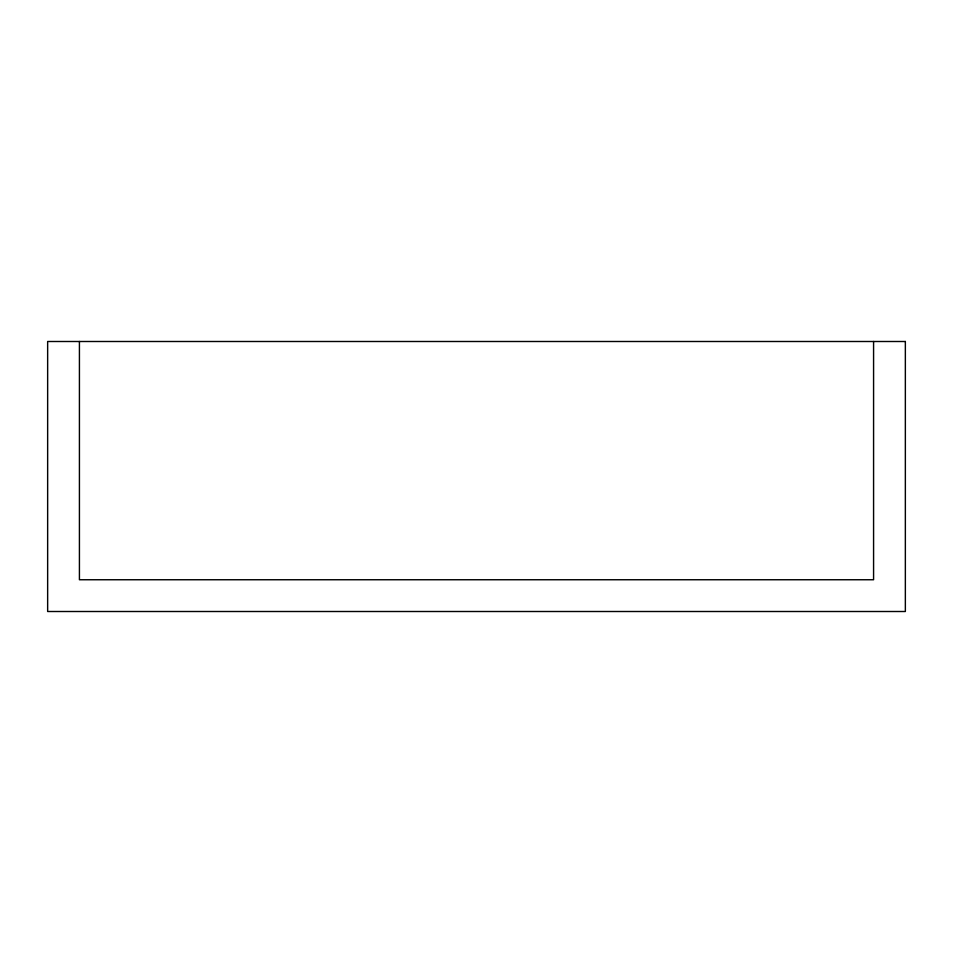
<?xml version="1.0" encoding="UTF-8"?>
<svg xmlns="http://www.w3.org/2000/svg" width="953" height="953" viewBox="0 0 953 953"><rect width="100%" height="100%" fill="white"/><g stroke="black" fill="none" stroke-linecap="round" stroke-linejoin="round"><path stroke-width="1.43" d="M873.579 341.496L873.579 579.746L79.421 579.746L79.421 341.496M905.35 341.496L47.65 341.496L47.65 611.504L905.35 611.504L905.35 341.496"/></g></svg>
